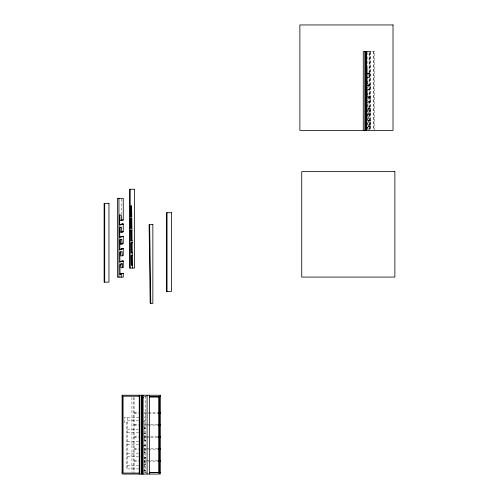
<?xml version="1.0" encoding="UTF-8"?>
<svg xmlns="http://www.w3.org/2000/svg" width="499" height="499" viewBox="0 0 499 499"><rect width="100%" height="100%" fill="white"/><g stroke="black" fill="none" stroke-linecap="round" stroke-linejoin="round"><path stroke-width="0.37" stroke-dasharray="2.5 1.87" d="M367.064 77.906L369.94 76.908L369.884 72.973L367.526 73.259L369.135 73.234M369.884 72.973L367.551 73.783L367.42 72.349M369.94 76.908L367.526 77.208L369.135 77.183M367.195 90.188L370.108 89.178L370.046 84.755L367.526 85.092L369.135 85.073M370.046 84.755L367.775 85.541L367.364 81.031M370.108 89.178L367.526 89.539L369.135 89.514M367.32 102.488L370.283 101.465L370.214 96.6L367.526 96.993L369.135 96.968M370.214 96.6L367.994 97.367L367.551 92.533M370.283 101.465L367.526 101.883L369.135 101.858M367.451 114.789L370.451 113.747L370.377 108.414L367.526 108.863L369.135 108.844M370.377 108.414L368.218 109.162L367.819 104.784L366.272 104.784M370.451 113.747L367.526 114.227L369.135 114.202M367.058 127.27L370.62 126.035L370.539 120.303L367.526 120.814L369.135 120.789M370.539 120.303L368.43 121.039L368.062 117.047L366.522 117.047M370.62 126.035L367.526 126.571L369.135 126.553M144.099 417.451L145.683 416.902L144.08 416.927L145.683 416.927M142.851 421.836L145.683 420.857L144.08 420.857L145.683 420.857M145.683 428.76L144.08 428.76L145.683 428.741L144.323 429.209L144.117 426.957M142.907 434.149L145.683 433.182L144.08 433.182L145.683 433.182M142.97 446.468L145.683 445.526L143.094 445.551M145.683 452.531L144.08 452.531L145.683 452.512L144.766 452.83L144.367 448.458M144.361 458.332L145.683 457.876L143.094 457.876M143.606 470.937L145.683 470.22L144.08 470.239M143.587 471.349L144.766 470.937L144.092 422.322M144.08 440.661L145.683 440.642L144.548 441.035L144.099 436.201M144.08 457.895L145.683 457.876M144.08 464.482L145.683 464.463L144.978 464.706L144.616 460.714L143.07 460.714M143.475 445.551L145.683 445.526M144.111 396.805L147.193 396.805M134.106 412.692L138.722 412.692M144.111 412.692L158.738 412.692M134.106 413.278L138.722 413.278M144.111 413.278L158.738 413.278M138.828 417.326L124.37 417.326L124.37 422.447L127.326 422.447M127.326 420.476L138.816 420.476M134.106 424.512L138.722 424.512M144.111 424.512L145.652 424.512M146.419 424.512L157.965 424.512M134.106 425.104L138.722 425.104M144.111 425.104L158.738 425.104M127.326 429.408L138.816 429.408M127.326 432.558L138.816 432.558M134.106 436.625L138.722 436.625M144.111 436.625L145.652 436.625M146.419 436.625L157.965 436.625M134.106 437.218L138.722 437.218M144.111 437.218L145.652 437.218M146.419 437.218L157.965 437.218M127.326 441.521L140.344 441.521M127.326 444.671L138.816 444.671M134.106 448.738L138.722 448.738M144.111 448.738L145.652 448.738M146.419 448.738L157.965 448.738M134.106 449.331L138.722 449.331M144.111 449.331L158.738 449.331M127.326 453.628L140.344 453.628M127.326 456.778L138.816 456.778M134.106 460.589L138.722 460.589M144.111 460.589L145.652 460.589M146.419 460.589L157.965 460.589M134.106 461.176L138.722 461.176M144.111 461.176L158.738 461.176M127.326 465.785L140.344 465.785M138.816 468.935L126.341 468.935L126.341 422.447M144.186 470.937L144.766 470.937M144.111 472.472L147.292 472.472M368.343 72.973L368.393 76.908M368.505 84.755L368.568 89.178M368.667 96.6L368.736 101.465M368.83 108.414L368.904 113.747M368.998 120.303L369.079 126.035M367.389 67.789L368.25 129.609M367.395 109.693L367.669 129.603M144.092 464.139L144.205 472.497M374.443 130.382L374.443 51.559L370.345 51.559L370.345 129.609M373.863 51.559L373.863 129.609M373.283 51.559L373.283 129.609M370.62 52.339L370.62 129.659M369.74 52.333L369.74 129.609M369.135 129.615L369.135 52.333L369.079 129.659M367.526 52.333L367.526 129.621M145.683 396.006L145.683 474.05M135.092 412.692L135.092 413.278M135.092 424.512L135.092 425.104M135.092 436.625L135.092 437.218M135.092 448.738L135.092 449.331M134.106 397.578L134.106 472.472M133.514 397.372L133.514 472.503M131.936 397.347L131.936 472.472M127.326 417.326L127.326 468.935M121.644 199.107L121.644 213.828"/><path stroke-width="0.75" d="M130.251 206.28L131.611 206.012L132.472 268.075M131.168 215.842L130.382 216.111L131.748 215.842L131.168 215.842L131.031 206.012L131.611 206.012M119.598 214.807L120.122 220.552L123.253 220.003L123.253 198.328L117.396 198.328L117.396 277.151L123.253 277.151L123.253 273.315L119.748 274.001M130.9 218.587L131.037 228.417L131.917 228.112L131.337 228.112L131.206 218.281L130.32 218.587L131.78 218.281M119.554 224.7L123.253 223.951L123.253 231.835L120.346 232.309L119.866 227.045M131.374 230.569L130.401 230.906L131.954 230.569L131.374 230.569L131.511 240.393L132.092 240.393L131.118 240.736L130.981 230.906M119.598 237.013L123.253 236.283L123.253 243.737L120.565 244.136L120.122 239.302L121.669 239.302L122.112 244.136M121.669 239.302L119.723 239.975L119.86 249.806L123.253 248.627L123.253 255.613L120.789 255.931L120.39 251.552M120.565 244.136L121.644 243.762M119.648 249.344L123.253 248.627L121.644 248.652M132.291 255.139L131.112 255.55L131.249 265.374L132.428 264.969L131.848 264.969L131.711 255.139M119.691 261.669L123.253 260.971L123.253 267.558L121.001 267.807L120.696 264.476M122.548 267.807L122.18 263.815L119.891 264.607L120.028 274.438L123.253 273.315M142.059 402.899L142.533 402.936M122.18 220.015L123.253 220.003M121.644 231.86L123.253 231.835M370.857 51.559L363.278 51.559L363.278 130.382M121.644 260.996L123.253 260.971L119.935 262.125L119.797 252.294L121.931 251.552L122.336 255.931M120.639 263.815L122.18 263.815M122.087 395.919L122.48 395.919L122.48 472.372L122.087 472.372M139.608 396.218L123.072 396.218L123.072 473.064L139.608 473.064M149.5 396.805L158.738 396.805M159.424 396.805L160.31 396.805M149.744 396.905L158.738 396.905M141.953 397.198L143.163 397.198M141.953 412.243L142.533 412.243M158.738 412.692L160.31 412.692M158.738 413.278L160.31 413.278M158.738 424.512L160.31 424.512M158.738 425.104L160.31 425.104M158.738 436.625L160.31 436.625M158.738 437.218L160.31 437.218M158.738 448.738L160.31 448.738M158.738 449.331L160.31 449.331M158.738 460.589L160.31 460.589M158.738 461.176L160.31 461.176M149.744 472.372L158.738 472.372M149.5 472.472L158.738 472.472M159.424 472.472L160.31 472.472M121.669 220.552L121.138 214.807L119.573 215.356L119.71 225.186L123.253 223.951L121.644 223.976M121.893 232.309L121.407 227.045L119.641 227.656L119.779 237.487L123.253 236.283L121.644 236.308M149.675 224.569L150.767 303.386M130.825 206.28L130.963 216.111M121.17 274.038L121.213 277.151M366.565 51.559L366.565 130.382M365.985 51.559L365.985 130.382M365.405 51.559L365.405 130.382M364.825 51.559L364.825 130.382M167.028 212.705L167.028 291.528M159.424 412.692L159.424 396.218L158.738 396.218L158.738 473.064L159.424 473.064L159.424 461.176M159.424 413.278L159.424 424.512M159.424 425.104L159.424 436.625M159.424 437.218L159.424 448.738M159.424 449.331L159.424 460.589M159.324 396.218L159.324 473.064M149.469 395.233L149.469 474.05M147.099 395.233L147.099 474.05M143.113 395.233L143.113 474.05M142.533 395.233L142.533 474.05M141.953 395.233L141.953 474.05M141.373 395.233L141.373 474.05M139.832 395.233L139.832 474.05M139.252 395.233L139.252 474.05M130.202 189.258L130.202 268.075M118.943 198.328L118.943 277.151M104.709 203.33L104.709 282.147M142.558 397.198A3.256 0.649 -90 0 1 142.982 397.977M132.123 242.851L131.056 243.225L131.193 253.055L132.26 252.681L131.68 252.681L131.543 242.851L132.123 242.851M393.012 24.95L299.874 24.95L299.874 130.382L393.012 130.382L393.012 24.95M394.871 171.637L301.733 171.637L301.733 277.07L394.871 277.07L394.871 171.637M134.537 189.258L129.621 189.258L129.621 268.075L134.537 268.075L134.537 189.258M108.957 203.33L104.129 203.33L104.129 282.147L108.957 282.147L108.957 203.33M171.407 212.705L166.448 212.705L166.448 291.528L171.407 291.528L171.407 212.705M152.856 224.569L149.095 224.569L150.193 303.386L152.856 303.386L152.856 224.569M160.31 395.233L122.087 395.233L122.087 474.05L160.31 474.05L160.31 395.233"/></g></svg>
